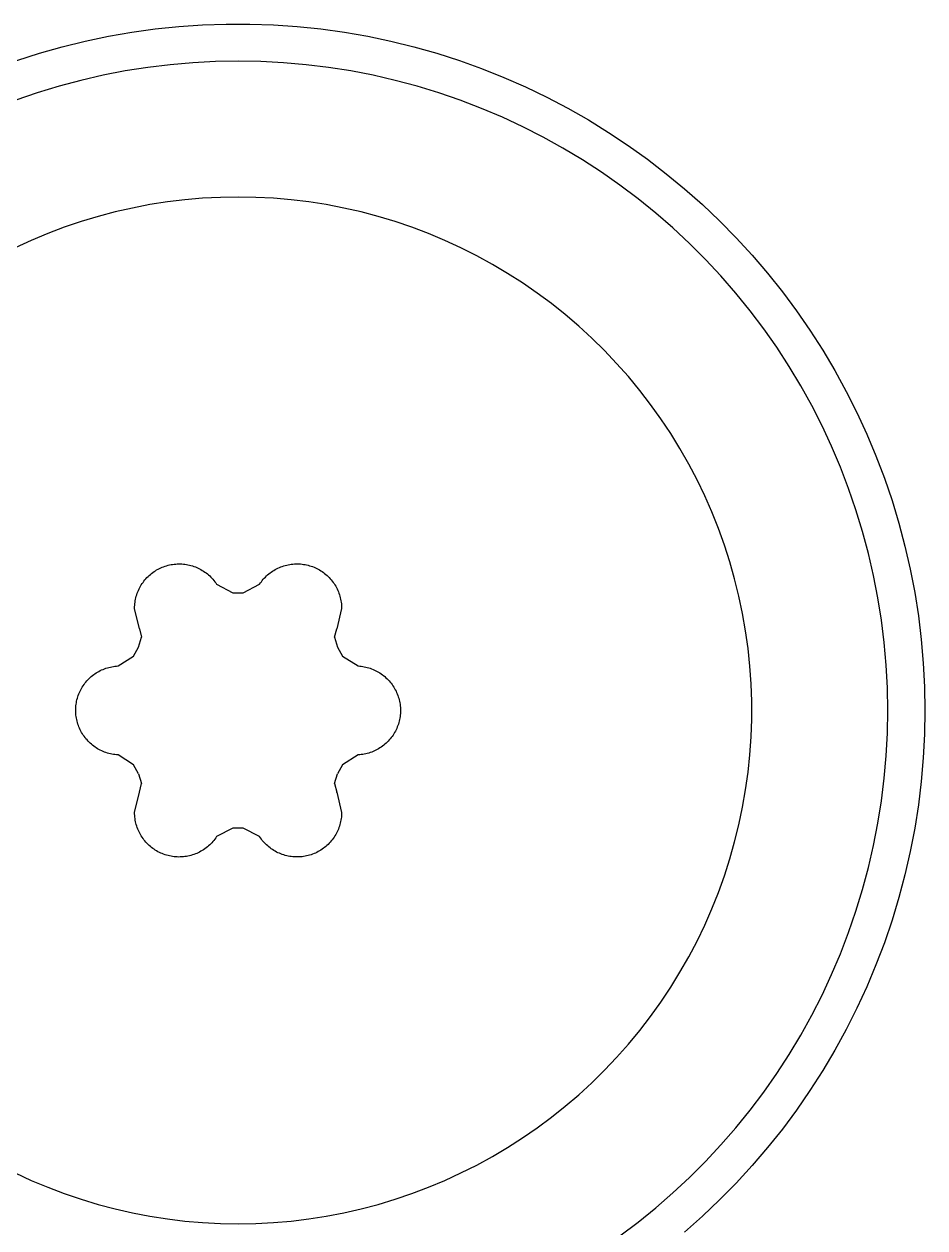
# Model space of a CAD drawing. Header units: millimetres. Extents: x -573 to 3430, y 0 to 3769.
# Drawn here: x 460.99 to 465.84, y 446.18 to 452.67 of the extents above; entities that cross this region are included whole.
import ezdxf

# ---------------------------------------------------------------- set-up
doc = ezdxf.new("R2010")
doc.units = ezdxf.units.MM
doc.layers.add('01 Basic thick', color=7, linetype='Continuous', lineweight=35)

msp = doc.modelspace()

# ---------------------------------------------------------------- linework, layer by layer
at = {"layer": '01 Basic thick', "lineweight": -3}
for p, q in [((461.4406, 452.6059, -368.0535), (461.5665, 452.6278, -368.0535)), ((461.5665, 452.6278, -368.0535), (461.693, 452.6454, -368.0535)), ((461.693, 452.6454, -368.0535), (461.82, 452.6586, -368.0535)), ((461.82, 452.6586, -368.0535), (461.9475, 452.6674, -368.0535)), ((461.9475, 452.6674, -368.0535), (462.0751, 452.6718, -368.0535)), ((462.0751, 452.6718, -368.0535), (462.2029, 452.6718, -368.0535)), ((462.2029, 452.6718, -368.0535), (462.3305, 452.6674, -368.0535)), ((462.3305, 452.6674, -368.0535), (462.4579, 452.6586, -368.0535)), ((462.4579, 452.6586, -368.0535), (462.585, 452.6454, -368.0535)), ((462.585, 452.6454, -368.0535), (462.7115, 452.6278, -368.0535)), ((462.7115, 452.6278, -368.0535), (462.8373, 452.6059, -368.0535)), ((461.0687, 452.5142, -368.0535), (461.1916, 452.549, -368.0535)), ((461.1916, 452.549, -368.0535), (461.3156, 452.5796, -368.0535)), ((461.3156, 452.5796, -368.0535), (461.4406, 452.6059, -368.0535)), ((462.8373, 452.6059, -368.0535), (462.9623, 452.5796, -368.0535)), ((462.9623, 452.5796, -368.0535), (463.0864, 452.549, -368.0535)), ((463.0864, 452.549, -368.0535), (463.2092, 452.5142, -368.0535)), ((460.9471, 452.4751, -368.0535), (461.0687, 452.5142, -368.0535)), ((463.2092, 452.5142, -368.0535), (463.3309, 452.4751, -368.0535)), ((461.5312, 452.419, -368.0535), (461.4113, 452.3957, -368.0535)), ((461.6519, 452.4381, -368.0535), (461.5312, 452.419, -368.0535)), ((461.7731, 452.453, -368.0535), (461.6519, 452.4381, -368.0535)), ((461.8948, 452.4637, -368.0535), (461.7731, 452.453, -368.0535)), ((462.0168, 452.4701, -368.0535), (461.8948, 452.4637, -368.0535)), ((462.139, 452.4722, -368.0535), (462.0168, 452.4701, -368.0535)), ((462.2611, 452.4701, -368.0535), (462.139, 452.4722, -368.0535)), ((462.3831, 452.4637, -368.0535), (462.2611, 452.4701, -368.0535)), ((462.5048, 452.453, -368.0535), (462.3831, 452.4637, -368.0535)), ((462.6261, 452.4381, -368.0535), (462.5048, 452.453, -368.0535)), ((462.7467, 452.419, -368.0535), (462.6261, 452.4381, -368.0535)), ((462.8667, 452.3957, -368.0535), (462.7467, 452.419, -368.0535)), ((463.3309, 452.4751, -368.0535), (463.4511, 452.4319, -368.0535)), ((463.4511, 452.4319, -368.0535), (463.5697, 452.3846, -368.0535)), ((461.2923, 452.3682, -368.0535), (461.1743, 452.3366, -368.0535)), ((461.4113, 452.3957, -368.0535), (461.2923, 452.3682, -368.0535)), ((462.9857, 452.3682, -368.0535), (462.8667, 452.3957, -368.0535)), ((463.1037, 452.3366, -368.0535), (462.9857, 452.3682, -368.0535)), ((463.5697, 452.3846, -368.0535), (463.6866, 452.3332, -368.0535)), ((461.0574, 452.3009, -368.0535), (460.9419, 452.2611, -368.0535)), ((461.1743, 452.3366, -368.0535), (461.0574, 452.3009, -368.0535)), ((463.2205, 452.3009, -368.0535), (463.1037, 452.3366, -368.0535)), ((463.336, 452.2611, -368.0535), (463.2205, 452.3009, -368.0535)), ((463.6866, 452.3332, -368.0535), (463.8017, 452.2777, -368.0535)), ((463.4501, 452.2173, -368.0535), (463.336, 452.2611, -368.0535)), ((463.8017, 452.2777, -368.0535), (463.9148, 452.2184, -368.0535)), ((463.5625, 452.1696, -368.0535), (463.4501, 452.2173, -368.0535)), ((463.6733, 452.1179, -368.0535), (463.5625, 452.1696, -368.0535)), ((463.9148, 452.2184, -368.0535), (464.0258, 452.1551, -368.0535)), ((464.0258, 452.1551, -368.0535), (464.1345, 452.0881, -368.0535)), ((463.7821, 452.0625, -368.0535), (463.6733, 452.1179, -368.0535)), ((463.889, 452.0033, -368.0535), (463.7821, 452.0625, -368.0535)), ((464.1345, 452.0881, -368.0535), (464.2409, 452.0174, -368.0535)), ((463.9937, 451.9403, -368.0535), (463.889, 452.0033, -368.0535)), ((464.2409, 452.0174, -368.0535), (464.3447, 451.943, -368.0535)), ((464.0961, 451.8738, -368.0535), (463.9937, 451.9403, -368.0535)), ((464.3447, 451.943, -368.0535), (464.4459, 451.8651, -368.0535)), ((464.1962, 451.8037, -368.0535), (464.0961, 451.8738, -368.0535)), ((464.4459, 451.8651, -368.0535), (464.5444, 451.7838, -368.0535)), ((464.2938, 451.7302, -368.0535), (464.1962, 451.8037, -368.0535)), ((464.5444, 451.7838, -368.0535), (464.64, 451.6991, -368.0535)), ((461.7581, 451.7132, -368.0535), (461.6637, 451.6984, -368.0535)), ((461.8529, 451.7247, -368.0535), (461.7581, 451.7132, -368.0535)), ((461.9481, 451.733, -368.0535), (461.8529, 451.7247, -368.0535)), ((462.0435, 451.7379, -368.0535), (461.9481, 451.733, -368.0535)), ((462.139, 451.7396, -368.0535), (462.0435, 451.7379, -368.0535)), ((462.2345, 451.7379, -368.0535), (462.139, 451.7396, -368.0535)), ((462.3299, 451.733, -368.0535), (462.2345, 451.7379, -368.0535)), ((462.4251, 451.7247, -368.0535), (462.3299, 451.733, -368.0535)), ((462.5199, 451.7132, -368.0535), (462.4251, 451.7247, -368.0535)), ((462.6143, 451.6984, -368.0535), (462.5199, 451.7132, -368.0535)), ((464.3887, 451.6533, -368.0535), (464.2938, 451.7302, -368.0535)), ((461.4767, 451.6591, -368.0535), (461.3844, 451.6347, -368.0535)), ((461.5699, 451.6804, -368.0535), (461.4767, 451.6591, -368.0535)), ((461.6637, 451.6984, -368.0535), (461.5699, 451.6804, -368.0535)), ((462.7081, 451.6804, -368.0535), (462.6143, 451.6984, -368.0535)), ((462.8013, 451.6591, -368.0535), (462.7081, 451.6804, -368.0535)), ((462.8936, 451.6347, -368.0535), (462.8013, 451.6591, -368.0535)), ((464.4809, 451.5732, -368.0535), (464.3887, 451.6533, -368.0535)), ((464.64, 451.6991, -368.0535), (464.7326, 451.6111, -368.0535)), ((461.2025, 451.5763, -368.0535), (461.1132, 451.5424, -368.0535)), ((461.2929, 451.6071, -368.0535), (461.2025, 451.5763, -368.0535)), ((461.3844, 451.6347, -368.0535), (461.2929, 451.6071, -368.0535)), ((462.9851, 451.607, -368.0535), (462.8936, 451.6347, -368.0535)), ((463.0755, 451.5763, -368.0535), (462.9851, 451.607, -368.0535)), ((463.1648, 451.5424, -368.0535), (463.0755, 451.5763, -368.0535)), ((464.5702, 451.4899, -368.0535), (464.4809, 451.5732, -368.0535)), ((464.7326, 451.6111, -368.0535), (464.8222, 451.52, -368.0535)), ((461.1132, 451.5424, -368.0535), (461.0251, 451.5055, -368.0535)), ((463.2529, 451.5055, -368.0535), (463.1648, 451.5424, -368.0535)), ((464.8222, 451.52, -368.0535), (464.9085, 451.4259, -368.0535)), ((461.0251, 451.5055, -368.0535), (460.9383, 451.4655, -368.0535)), ((463.3397, 451.4655, -368.0535), (463.2529, 451.5055, -368.0535)), ((463.425, 451.4226, -368.0535), (463.3397, 451.4655, -368.0535)), ((464.6566, 451.4035, -368.0535), (464.5702, 451.4899, -368.0535)), ((463.5088, 451.3767, -368.0535), (463.425, 451.4226, -368.0535)), ((463.591, 451.328, -368.0535), (463.5088, 451.3767, -368.0535)), ((464.7399, 451.3141, -368.0535), (464.6566, 451.4035, -368.0535)), ((464.9085, 451.4259, -368.0535), (464.9916, 451.3288, -368.0535)), ((463.6715, 451.2765, -368.0535), (463.591, 451.328, -368.0535)), ((464.8201, 451.2219, -368.0535), (464.7399, 451.3141, -368.0535)), ((464.9916, 451.3288, -368.0535), (465.0712, 451.2289, -368.0535)), ((463.7501, 451.2222, -368.0535), (463.6715, 451.2765, -368.0535)), ((463.8268, 451.1653, -368.0535), (463.7501, 451.2222, -368.0535)), ((464.897, 451.127, -368.0535), (464.8201, 451.2219, -368.0535)), ((465.0712, 451.2289, -368.0535), (465.1473, 451.1264, -368.0535)), ((463.9015, 451.1057, -368.0535), (463.8268, 451.1653, -368.0535)), ((464.9705, 451.0294, -368.0535), (464.897, 451.127, -368.0535)), ((465.1473, 451.1264, -368.0535), (465.2199, 451.0213, -368.0535)), ((463.9741, 451.0436, -368.0535), (463.9015, 451.1057, -368.0535)), ((464.0445, 450.979, -368.0535), (463.9741, 451.0436, -368.0535)), ((465.0406, 450.9294, -368.0535), (464.9705, 451.0294, -368.0535)), ((465.2199, 451.0213, -368.0535), (465.2888, 450.9137, -368.0535)), ((464.1126, 450.9121, -368.0535), (464.0445, 450.979, -368.0535)), ((465.1071, 450.8269, -368.0535), (465.0406, 450.9294, -368.0535)), ((464.1784, 450.8428, -368.0535), (464.1126, 450.9121, -368.0535)), ((465.2888, 450.9137, -368.0535), (465.3539, 450.8038, -368.0535)), ((464.2417, 450.7713, -368.0535), (464.1784, 450.8428, -368.0535)), ((465.17, 450.7222, -368.0535), (465.1071, 450.8269, -368.0535)), ((465.3539, 450.8038, -368.0535), (465.4152, 450.6918, -368.0535)), ((464.3026, 450.6976, -368.0535), (464.2417, 450.7713, -368.0535)), ((464.3608, 450.6219, -368.0535), (464.3026, 450.6976, -368.0535)), ((465.2293, 450.6153, -368.0535), (465.17, 450.7222, -368.0535)), ((465.4152, 450.6918, -368.0535), (465.4726, 450.5777, -368.0535)), ((464.4165, 450.5442, -368.0535), (464.3608, 450.6219, -368.0535)), ((465.2847, 450.5065, -368.0535), (465.2293, 450.6153, -368.0535)), ((464.4694, 450.4647, -368.0535), (464.4165, 450.5442, -368.0535)), ((465.4726, 450.5777, -368.0535), (465.526, 450.4616, -368.0535)), ((465.3364, 450.3958, -368.0535), (465.2847, 450.5065, -368.0535)), ((464.5195, 450.3834, -368.0535), (464.4694, 450.4647, -368.0535)), ((465.526, 450.4616, -368.0535), (465.5754, 450.3438, -368.0535)), ((464.5668, 450.3004, -368.0535), (464.5195, 450.3834, -368.0535)), ((465.3841, 450.2833, -368.0535), (465.3364, 450.3958, -368.0535)), ((465.5754, 450.3438, -368.0535), (465.6207, 450.2244, -368.0535)), ((464.6112, 450.2158, -368.0535), (464.5668, 450.3004, -368.0535)), ((465.4279, 450.1693, -368.0535), (465.3841, 450.2833, -368.0535)), ((464.6526, 450.1297, -368.0535), (464.6112, 450.2158, -368.0535)), ((465.6207, 450.2244, -368.0535), (465.6619, 450.1035, -368.0535)), ((465.4676, 450.0538, -368.0535), (465.4279, 450.1693, -368.0535)), ((464.6911, 450.0423, -368.0535), (464.6526, 450.1297, -368.0535)), ((465.6619, 450.1035, -368.0535), (465.6988, 449.9812, -368.0535)), ((464.7265, 449.9535, -368.0535), (464.6911, 450.0423, -368.0535)), ((465.5034, 449.9369, -368.0535), (465.4676, 450.0538, -368.0535)), ((464.7588, 449.8636, -368.0535), (464.7265, 449.9535, -368.0535)), ((465.6988, 449.9812, -368.0535), (465.7315, 449.8577, -368.0535)), ((465.535, 449.8189, -368.0535), (465.5034, 449.9369, -368.0535)), ((464.788, 449.7727, -368.0535), (464.7588, 449.8636, -368.0535)), ((465.5625, 449.6999, -368.0535), (465.535, 449.8189, -368.0535)), ((465.7315, 449.8577, -368.0535), (465.7599, 449.7332, -368.0535)), ((461.7537, 449.7523, -368.0535), (461.7617, 449.7545, -368.0535)), ((461.7617, 449.7545, -368.0535), (461.7698, 449.7565, -368.0535)), ((461.7698, 449.7565, -368.0535), (461.7779, 449.7581, -368.0535)), ((461.7779, 449.7581, -368.0535), (461.7862, 449.7595, -368.0535)), ((461.7862, 449.7595, -368.0535), (461.7944, 449.7606, -368.0535)), ((461.7944, 449.7606, -368.0535), (461.8027, 449.7614, -368.0535)), ((461.8027, 449.7614, -368.0535), (461.811, 449.7619, -368.0535)), ((461.811, 449.7619, -368.0535), (461.8194, 449.7621, -368.0535)), ((461.8194, 449.7621, -368.0535), (461.8277, 449.762, -368.0535)), ((461.8277, 449.762, -368.0535), (461.836, 449.7617, -368.0535)), ((461.836, 449.7617, -368.0535), (461.8443, 449.761, -368.0535)), ((461.8443, 449.761, -368.0535), (461.8526, 449.7601, -368.0535)), ((461.8526, 449.7601, -368.0535), (461.8608, 449.7589, -368.0535)), ((461.8608, 449.7589, -368.0535), (461.869, 449.7574, -368.0535)), ((461.869, 449.7574, -368.0535), (461.8771, 449.7556, -368.0535)), ((461.8771, 449.7556, -368.0535), (461.8852, 449.7535, -368.0535)), ((461.8852, 449.7535, -368.0535), (461.8932, 449.7511, -368.0535)), ((462.3848, 449.7513, -368.0535), (462.3928, 449.7537, -368.0535)), ((462.3928, 449.7537, -368.0535), (462.4008, 449.7557, -368.0535)), ((462.4008, 449.7557, -368.0535), (462.409, 449.7575, -368.0535)), ((462.409, 449.7575, -368.0535), (462.4172, 449.7591, -368.0535)), ((462.4172, 449.7591, -368.0535), (462.4254, 449.7603, -368.0535)), ((462.4254, 449.7603, -368.0535), (462.4337, 449.7612, -368.0535)), ((462.4337, 449.7612, -368.0535), (462.442, 449.7619, -368.0535)), ((462.442, 449.7619, -368.0535), (462.4503, 449.7622, -368.0535)), ((462.4503, 449.7622, -368.0535), (462.4586, 449.7623, -368.0535)), ((462.4586, 449.7623, -368.0535), (462.467, 449.7621, -368.0535)), ((462.467, 449.7621, -368.0535), (462.4753, 449.7616, -368.0535)), ((462.4753, 449.7616, -368.0535), (462.4836, 449.7608, -368.0535)), ((462.4836, 449.7608, -368.0535), (462.4919, 449.7597, -368.0535)), ((462.4919, 449.7597, -368.0535), (462.5001, 449.7583, -368.0535)), ((462.5001, 449.7583, -368.0535), (462.5082, 449.7567, -368.0535)), ((462.5082, 449.7567, -368.0535), (462.5163, 449.7547, -368.0535)), ((462.5163, 449.7547, -368.0535), (462.5244, 449.7525, -368.0535)), ((464.8141, 449.6808, -368.0535), (464.788, 449.7727, -368.0535)), ((461.6481, 449.6881, -368.0535), (461.654, 449.694, -368.0535)), ((461.654, 449.694, -368.0535), (461.6601, 449.6997, -368.0535)), ((461.6601, 449.6997, -368.0535), (461.6663, 449.7052, -368.0535)), ((461.6663, 449.7052, -368.0535), (461.6728, 449.7105, -368.0535)), ((461.6728, 449.7105, -368.0535), (461.6794, 449.7155, -368.0535)), ((461.6794, 449.7155, -368.0535), (461.6862, 449.7203, -368.0535)), ((461.6862, 449.7203, -368.0535), (461.6932, 449.7249, -368.0535)), ((461.6932, 449.7249, -368.0535), (461.7003, 449.7292, -368.0535)), ((461.7003, 449.7292, -368.0535), (461.7075, 449.7333, -368.0535)), ((461.7075, 449.7333, -368.0535), (461.7149, 449.7371, -368.0535)), ((461.7149, 449.7371, -368.0535), (461.7225, 449.7407, -368.0535)), ((461.7225, 449.7407, -368.0535), (461.7301, 449.744, -368.0535)), ((461.7301, 449.744, -368.0535), (461.7379, 449.7471, -368.0535)), ((461.7379, 449.7471, -368.0535), (461.7457, 449.7498, -368.0535)), ((461.7457, 449.7498, -368.0535), (461.7537, 449.7523, -368.0535)), ((461.8932, 449.7511, -368.0535), (461.9011, 449.7485, -368.0535)), ((461.9011, 449.7485, -368.0535), (461.9089, 449.7456, -368.0535)), ((461.9089, 449.7456, -368.0535), (461.9166, 449.7425, -368.0535)), ((461.9166, 449.7425, -368.0535), (461.9242, 449.739, -368.0535)), ((461.9242, 449.739, -368.0535), (461.9317, 449.7353, -368.0535)), ((461.9317, 449.7353, -368.0535), (461.939, 449.7314, -368.0535)), ((461.939, 449.7314, -368.0535), (461.9462, 449.7272, -368.0535)), ((461.9462, 449.7272, -368.0535), (461.9532, 449.7227, -368.0535)), ((461.9532, 449.7227, -368.0535), (461.9601, 449.718, -368.0535)), ((461.9601, 449.718, -368.0535), (461.9668, 449.7131, -368.0535)), ((461.9668, 449.7131, -368.0535), (461.9734, 449.7079, -368.0535)), ((461.9734, 449.7079, -368.0535), (461.9797, 449.7026, -368.0535)), ((461.9797, 449.7026, -368.0535), (461.9859, 449.697, -368.0535)), ((461.9859, 449.697, -368.0535), (461.9919, 449.6912, -368.0535)), ((461.9919, 449.6912, -368.0535), (461.9976, 449.6851, -368.0535)), ((462.2803, 449.6852, -368.0535), (462.2861, 449.6912, -368.0535)), ((462.2861, 449.6912, -368.0535), (462.2921, 449.697, -368.0535)), ((462.2921, 449.697, -368.0535), (462.2982, 449.7026, -368.0535)), ((462.2982, 449.7026, -368.0535), (462.3046, 449.708, -368.0535)), ((462.3046, 449.708, -368.0535), (462.3111, 449.7132, -368.0535)), ((462.3111, 449.7132, -368.0535), (462.3178, 449.7181, -368.0535)), ((462.3178, 449.7181, -368.0535), (462.3247, 449.7228, -368.0535)), ((462.3247, 449.7228, -368.0535), (462.3318, 449.7273, -368.0535)), ((462.3318, 449.7273, -368.0535), (462.3389, 449.7315, -368.0535)), ((462.3389, 449.7315, -368.0535), (462.3463, 449.7355, -368.0535)), ((462.3463, 449.7355, -368.0535), (462.3537, 449.7392, -368.0535)), ((462.3537, 449.7392, -368.0535), (462.3613, 449.7426, -368.0535)), ((462.3613, 449.7426, -368.0535), (462.369, 449.7458, -368.0535)), ((462.369, 449.7458, -368.0535), (462.3769, 449.7487, -368.0535)), ((462.3769, 449.7487, -368.0535), (462.3848, 449.7513, -368.0535)), ((462.5244, 449.7525, -368.0535), (462.5323, 449.75, -368.0535)), ((462.5323, 449.75, -368.0535), (462.5402, 449.7473, -368.0535)), ((462.5402, 449.7473, -368.0535), (462.548, 449.7442, -368.0535)), ((462.548, 449.7442, -368.0535), (462.5556, 449.7409, -368.0535)), ((462.5556, 449.7409, -368.0535), (462.5631, 449.7373, -368.0535)), ((462.5631, 449.7373, -368.0535), (462.5705, 449.7335, -368.0535)), ((462.5705, 449.7335, -368.0535), (462.5778, 449.7294, -368.0535)), ((462.5778, 449.7294, -368.0535), (462.5849, 449.7251, -368.0535)), ((462.5849, 449.7251, -368.0535), (462.5919, 449.7205, -368.0535)), ((462.5919, 449.7205, -368.0535), (462.5987, 449.7157, -368.0535)), ((462.5987, 449.7157, -368.0535), (462.6053, 449.7106, -368.0535)), ((462.6053, 449.7106, -368.0535), (462.6117, 449.7054, -368.0535)), ((462.6117, 449.7054, -368.0535), (462.618, 449.6999, -368.0535)), ((462.618, 449.6999, -368.0535), (462.6241, 449.6941, -368.0535)), ((462.6241, 449.6941, -368.0535), (462.6299, 449.6882, -368.0535)), ((465.5858, 449.58, -368.0535), (465.5625, 449.6999, -368.0535)), ((465.7599, 449.7332, -368.0535), (465.784, 449.6078, -368.0535)), ((461.602, 449.6192, -368.0535), (461.6055, 449.6268, -368.0535)), ((461.6055, 449.6268, -368.0535), (461.6093, 449.6342, -368.0535)), ((461.6093, 449.6342, -368.0535), (461.6133, 449.6415, -368.0535)), ((461.6133, 449.6415, -368.0535), (461.6176, 449.6487, -368.0535)), ((461.6176, 449.6487, -368.0535), (461.6221, 449.6557, -368.0535)), ((461.6221, 449.6557, -368.0535), (461.6268, 449.6625, -368.0535)), ((461.6268, 449.6625, -368.0535), (461.6318, 449.6692, -368.0535)), ((461.6318, 449.6692, -368.0535), (461.637, 449.6757, -368.0535)), ((461.637, 449.6757, -368.0535), (461.6425, 449.682, -368.0535)), ((461.6425, 449.682, -368.0535), (461.6481, 449.6881, -368.0535)), ((461.9976, 449.6851, -368.0535), (462.0032, 449.6789, -368.0535)), ((462.0032, 449.6789, -368.0535), (462.0085, 449.6725, -368.0535)), ((462.0085, 449.6725, -368.0535), (462.0136, 449.666, -368.0535)), ((462.0136, 449.666, -368.0535), (462.0185, 449.6592, -368.0535)), ((462.0185, 449.6592, -368.0535), (462.0231, 449.6523, -368.0535)), ((462.0231, 449.6523, -368.0535), (462.1115, 449.6066, -368.0535)), ((462.1665, 449.6066, -368.0535), (462.2548, 449.6523, -368.0535)), ((462.2548, 449.6523, -368.0535), (462.2595, 449.6592, -368.0535)), ((462.2595, 449.6592, -368.0535), (462.2643, 449.666, -368.0535)), ((462.2643, 449.666, -368.0535), (462.2695, 449.6726, -368.0535)), ((462.2695, 449.6726, -368.0535), (462.2748, 449.679, -368.0535)), ((462.2748, 449.679, -368.0535), (462.2803, 449.6852, -368.0535)), ((462.6299, 449.6882, -368.0535), (462.6356, 449.6821, -368.0535)), ((462.6356, 449.6821, -368.0535), (462.641, 449.6758, -368.0535)), ((462.641, 449.6758, -368.0535), (462.6463, 449.6693, -368.0535)), ((462.6463, 449.6693, -368.0535), (462.6512, 449.6626, -368.0535)), ((462.6512, 449.6626, -368.0535), (462.656, 449.6558, -368.0535)), ((462.656, 449.6558, -368.0535), (462.6605, 449.6488, -368.0535)), ((462.6605, 449.6488, -368.0535), (462.6648, 449.6416, -368.0535)), ((462.6648, 449.6416, -368.0535), (462.6688, 449.6343, -368.0535)), ((462.6688, 449.6343, -368.0535), (462.6725, 449.6269, -368.0535)), ((462.6725, 449.6269, -368.0535), (462.676, 449.6193, -368.0535)), ((464.8369, 449.588, -368.0535), (464.8141, 449.6808, -368.0535)), ((461.5838, 449.5554, -368.0535), (461.5851, 449.5636, -368.0535)), ((461.5851, 449.5636, -368.0535), (461.5867, 449.5718, -368.0535)), ((461.5867, 449.5718, -368.0535), (461.5885, 449.5799, -368.0535)), ((461.5885, 449.5799, -368.0535), (461.5907, 449.5879, -368.0535)), ((461.5907, 449.5879, -368.0535), (461.5931, 449.5959, -368.0535)), ((461.5931, 449.5959, -368.0535), (461.5958, 449.6038, -368.0535)), ((461.5958, 449.6038, -368.0535), (461.5988, 449.6115, -368.0535)), ((461.5988, 449.6115, -368.0535), (461.602, 449.6192, -368.0535)), ((462.1115, 449.6066, -368.0535), (462.1665, 449.6066, -368.0535)), ((462.676, 449.6193, -368.0535), (462.6793, 449.6116, -368.0535)), ((462.6793, 449.6116, -368.0535), (462.6822, 449.6038, -368.0535)), ((462.6822, 449.6038, -368.0535), (462.6849, 449.5959, -368.0535)), ((462.6849, 449.5959, -368.0535), (462.6873, 449.588, -368.0535)), ((462.6873, 449.588, -368.0535), (462.6895, 449.5799, -368.0535)), ((462.6895, 449.5799, -368.0535), (462.6913, 449.5718, -368.0535)), ((462.6913, 449.5718, -368.0535), (462.6929, 449.5636, -368.0535)), ((462.6929, 449.5636, -368.0535), (462.6942, 449.5554, -368.0535)), ((464.8566, 449.4945, -368.0535), (464.8369, 449.588, -368.0535)), ((465.6049, 449.4593, -368.0535), (465.5858, 449.58, -368.0535)), ((465.784, 449.6078, -368.0535), (465.8038, 449.4816, -368.0535)), ((461.5815, 449.5221, -368.0535), (461.5816, 449.5305, -368.0535)), ((461.608, 449.4126, -368.0535), (461.5815, 449.5221, -368.0535)), ((461.5816, 449.5305, -368.0535), (461.5821, 449.5388, -368.0535)), ((461.5821, 449.5388, -368.0535), (461.5828, 449.5471, -368.0535)), ((461.5828, 449.5471, -368.0535), (461.5838, 449.5554, -368.0535)), ((462.6965, 449.5221, -368.0535), (462.67, 449.4126, -368.0535)), ((462.6942, 449.5554, -368.0535), (462.6952, 449.5471, -368.0535)), ((462.6952, 449.5471, -368.0535), (462.6959, 449.5388, -368.0535)), ((462.6959, 449.5388, -368.0535), (462.6964, 449.5305, -368.0535)), ((462.6964, 449.5305, -368.0535), (462.6965, 449.5221, -368.0535)), ((464.873, 449.4004, -368.0535), (464.8566, 449.4945, -368.0535)), ((465.6198, 449.3381, -368.0535), (465.6049, 449.4593, -368.0535)), ((465.8038, 449.4816, -368.0535), (465.8192, 449.3548, -368.0535)), ((461.6033, 449.3132, -368.0535), (461.619, 449.3669, -368.0535)), ((461.608, 449.4126, -368.0535), (461.619, 449.3669, -368.0535)), ((462.659, 449.3669, -368.0535), (462.67, 449.4126, -368.0535)), ((462.659, 449.3669, -368.0535), (462.6746, 449.3132, -368.0535)), ((464.8862, 449.3058, -368.0535), (464.873, 449.4004, -368.0535)), ((461.5758, 449.2656, -368.0535), (461.6033, 449.3132, -368.0535)), ((462.6746, 449.3132, -368.0535), (462.7022, 449.2656, -368.0535)), ((464.896, 449.2108, -368.0535), (464.8862, 449.3058, -368.0535)), ((465.6305, 449.2164, -368.0535), (465.6198, 449.3381, -368.0535)), ((465.8192, 449.3548, -368.0535), (465.8302, 449.2275, -368.0535)), ((461.4921, 449.2119, -368.0535), (461.5758, 449.2656, -368.0535)), ((462.7022, 449.2656, -368.0535), (462.7859, 449.2119, -368.0535)), ((461.3612, 449.1651, -368.0535), (461.368, 449.1699, -368.0535)), ((461.368, 449.1699, -368.0535), (461.3749, 449.1745, -368.0535)), ((461.3749, 449.1745, -368.0535), (461.3819, 449.1788, -368.0535)), ((461.3819, 449.1788, -368.0535), (461.3892, 449.1829, -368.0535)), ((461.3892, 449.1829, -368.0535), (461.3965, 449.1868, -368.0535)), ((461.3965, 449.1868, -368.0535), (461.404, 449.1903, -368.0535)), ((461.404, 449.1903, -368.0535), (461.4116, 449.1937, -368.0535)), ((461.4116, 449.1937, -368.0535), (461.4193, 449.1967, -368.0535)), ((461.4193, 449.1967, -368.0535), (461.4271, 449.1995, -368.0535)), ((461.4271, 449.1995, -368.0535), (461.435, 449.2021, -368.0535)), ((461.435, 449.2021, -368.0535), (461.443, 449.2043, -368.0535)), ((461.443, 449.2043, -368.0535), (461.4511, 449.2063, -368.0535)), ((461.4511, 449.2063, -368.0535), (461.4592, 449.208, -368.0535)), ((461.4592, 449.208, -368.0535), (461.4673, 449.2094, -368.0535)), ((461.4673, 449.2094, -368.0535), (461.4756, 449.2105, -368.0535)), ((461.4756, 449.2105, -368.0535), (461.4838, 449.2114, -368.0535)), ((461.4838, 449.2114, -368.0535), (461.4921, 449.2119, -368.0535)), ((462.7859, 449.2119, -368.0535), (462.7941, 449.2113, -368.0535)), ((462.7941, 449.2113, -368.0535), (462.8024, 449.2104, -368.0535)), ((462.8024, 449.2104, -368.0535), (462.8106, 449.2092, -368.0535)), ((462.8106, 449.2092, -368.0535), (462.8187, 449.2078, -368.0535)), ((462.8187, 449.2078, -368.0535), (462.8268, 449.2061, -368.0535)), ((462.8268, 449.2061, -368.0535), (462.8349, 449.204, -368.0535)), ((462.8349, 449.204, -368.0535), (462.8428, 449.2018, -368.0535)), ((462.8428, 449.2018, -368.0535), (462.8507, 449.1992, -368.0535)), ((462.8507, 449.1992, -368.0535), (462.8585, 449.1964, -368.0535)), ((462.8585, 449.1964, -368.0535), (462.8662, 449.1933, -368.0535)), ((462.8662, 449.1933, -368.0535), (462.8737, 449.1899, -368.0535)), ((462.8737, 449.1899, -368.0535), (462.8812, 449.1863, -368.0535)), ((462.8812, 449.1863, -368.0535), (462.8885, 449.1825, -368.0535)), ((462.8885, 449.1825, -368.0535), (462.8957, 449.1784, -368.0535)), ((462.8957, 449.1784, -368.0535), (462.9028, 449.174, -368.0535)), ((462.9028, 449.174, -368.0535), (462.9096, 449.1694, -368.0535)), ((464.9026, 449.1155, -368.0535), (464.896, 449.2108, -368.0535)), ((465.6369, 449.0944, -368.0535), (465.6305, 449.2164, -368.0535)), ((465.8302, 449.2275, -368.0535), (465.8368, 449.1, -368.0535)), ((461.2998, 449.0983, -368.0535), (461.3043, 449.1053, -368.0535)), ((461.3043, 449.1053, -368.0535), (461.309, 449.1121, -368.0535)), ((461.309, 449.1121, -368.0535), (461.314, 449.1187, -368.0535)), ((461.314, 449.1187, -368.0535), (461.3192, 449.1252, -368.0535)), ((461.3192, 449.1252, -368.0535), (461.3246, 449.1315, -368.0535)), ((461.3246, 449.1315, -368.0535), (461.3302, 449.1376, -368.0535)), ((461.3302, 449.1376, -368.0535), (461.336, 449.1435, -368.0535)), ((461.336, 449.1435, -368.0535), (461.342, 449.1492, -368.0535)), ((461.342, 449.1492, -368.0535), (461.3482, 449.1547, -368.0535)), ((461.3482, 449.1547, -368.0535), (461.3546, 449.16, -368.0535)), ((461.3546, 449.16, -368.0535), (461.3612, 449.1651, -368.0535)), ((462.9096, 449.1694, -368.0535), (462.9164, 449.1646, -368.0535)), ((462.9164, 449.1646, -368.0535), (462.9229, 449.1596, -368.0535)), ((462.9229, 449.1596, -368.0535), (462.9293, 449.1543, -368.0535)), ((462.9293, 449.1543, -368.0535), (462.9355, 449.1488, -368.0535)), ((462.9355, 449.1488, -368.0535), (462.9415, 449.1431, -368.0535)), ((462.9415, 449.1431, -368.0535), (462.9473, 449.1372, -368.0535)), ((462.9473, 449.1372, -368.0535), (462.953, 449.1311, -368.0535)), ((462.953, 449.1311, -368.0535), (462.9583, 449.1248, -368.0535)), ((462.9583, 449.1248, -368.0535), (462.9635, 449.1183, -368.0535)), ((462.9635, 449.1183, -368.0535), (462.9685, 449.1117, -368.0535)), ((462.9685, 449.1117, -368.0535), (462.9732, 449.1049, -368.0535)), ((462.9732, 449.1049, -368.0535), (462.9777, 449.0979, -368.0535)), ((464.9059, 449.02, -368.0535), (464.9026, 449.1155, -368.0535)), ((461.2731, 449.0377, -368.0535), (461.2755, 449.0457, -368.0535)), ((461.2755, 449.0457, -368.0535), (461.2782, 449.0535, -368.0535)), ((461.2782, 449.0535, -368.0535), (461.2812, 449.0613, -368.0535)), ((461.2812, 449.0613, -368.0535), (461.2844, 449.0689, -368.0535)), ((461.2844, 449.0689, -368.0535), (461.2879, 449.0765, -368.0535)), ((461.2879, 449.0765, -368.0535), (461.2916, 449.0839, -368.0535)), ((461.2916, 449.0839, -368.0535), (461.2956, 449.0911, -368.0535)), ((461.2956, 449.0911, -368.0535), (461.2998, 449.0983, -368.0535)), ((462.9777, 449.0979, -368.0535), (462.9819, 449.0908, -368.0535)), ((462.9819, 449.0908, -368.0535), (462.9859, 449.0836, -368.0535)), ((462.9859, 449.0836, -368.0535), (462.9897, 449.0762, -368.0535)), ((462.9897, 449.0762, -368.0535), (462.9932, 449.0687, -368.0535)), ((462.9932, 449.0687, -368.0535), (462.9964, 449.0611, -368.0535)), ((462.9964, 449.0611, -368.0535), (462.9994, 449.0533, -368.0535)), ((462.9994, 449.0533, -368.0535), (463.0021, 449.0455, -368.0535)), ((463.0021, 449.0455, -368.0535), (463.0045, 449.0376, -368.0535)), ((465.639, 448.9722, -368.0535), (465.6369, 449.0944, -368.0535)), ((465.8368, 449.1, -368.0535), (465.839, 448.9722, -368.0535)), ((461.264, 448.9722, -368.0535), (461.2641, 448.9805, -368.0535)), ((461.2641, 448.9805, -368.0535), (461.2646, 448.9888, -368.0535)), ((461.2646, 448.9888, -368.0535), (461.2653, 448.9971, -368.0535)), ((461.2653, 448.9971, -368.0535), (461.2663, 449.0053, -368.0535)), ((461.2663, 449.0053, -368.0535), (461.2676, 449.0135, -368.0535)), ((461.2676, 449.0135, -368.0535), (461.2692, 449.0216, -368.0535)), ((461.2692, 449.0216, -368.0535), (461.271, 449.0297, -368.0535)), ((461.271, 449.0297, -368.0535), (461.2731, 449.0377, -368.0535)), ((463.0045, 449.0376, -368.0535), (463.0067, 449.0296, -368.0535)), ((463.0067, 449.0296, -368.0535), (463.0085, 449.0215, -368.0535)), ((463.0085, 449.0215, -368.0535), (463.0102, 449.0134, -368.0535)), ((463.0102, 449.0134, -368.0535), (463.0115, 449.0052, -368.0535)), ((463.0115, 449.0052, -368.0535), (463.0125, 448.997, -368.0535)), ((463.0125, 448.997, -368.0535), (463.0133, 448.9888, -368.0535)), ((463.0133, 448.9888, -368.0535), (463.0138, 448.9805, -368.0535)), ((463.0138, 448.9805, -368.0535), (463.014, 448.9722, -368.0535)), ((464.9059, 448.9245, -368.0535), (464.9059, 449.02, -368.0535)), ((461.2642, 448.9639, -368.0535), (461.264, 448.9722, -368.0535)), ((461.2647, 448.9557, -368.0535), (461.2642, 448.9639, -368.0535)), ((461.2654, 448.9474, -368.0535), (461.2647, 448.9557, -368.0535)), ((461.2665, 448.9392, -368.0535), (461.2654, 448.9474, -368.0535)), ((461.2678, 448.931, -368.0535), (461.2665, 448.9392, -368.0535)), ((461.2694, 448.9229, -368.0535), (461.2678, 448.931, -368.0535)), ((461.2713, 448.9148, -368.0535), (461.2694, 448.9229, -368.0535)), ((461.2735, 448.9069, -368.0535), (461.2713, 448.9148, -368.0535)), ((463.007, 448.9147, -368.0535), (463.0048, 448.9067, -368.0535)), ((463.0088, 448.9228, -368.0535), (463.007, 448.9147, -368.0535)), ((463.0104, 448.9309, -368.0535), (463.0088, 448.9228, -368.0535)), ((463.0117, 448.9391, -368.0535), (463.0104, 448.9309, -368.0535)), ((463.0127, 448.9474, -368.0535), (463.0117, 448.9391, -368.0535)), ((463.0134, 448.9556, -368.0535), (463.0127, 448.9474, -368.0535)), ((463.0138, 448.9639, -368.0535), (463.0134, 448.9556, -368.0535)), ((463.014, 448.9722, -368.0535), (463.0138, 448.9639, -368.0535)), ((464.9026, 448.829, -368.0535), (464.9059, 448.9245, -368.0535)), ((465.6369, 448.8501, -368.0535), (465.639, 448.9722, -368.0535)), ((465.839, 448.9722, -368.0535), (465.8368, 448.8445, -368.0535)), ((461.2759, 448.8989, -368.0535), (461.2735, 448.9069, -368.0535)), ((461.2786, 448.8911, -368.0535), (461.2759, 448.8989, -368.0535)), ((461.2816, 448.8834, -368.0535), (461.2786, 448.8911, -368.0535)), ((461.2848, 448.8758, -368.0535), (461.2816, 448.8834, -368.0535)), ((461.2883, 448.8682, -368.0535), (461.2848, 448.8758, -368.0535)), ((461.2921, 448.8609, -368.0535), (461.2883, 448.8682, -368.0535)), ((461.2961, 448.8536, -368.0535), (461.2921, 448.8609, -368.0535)), ((461.3003, 448.8465, -368.0535), (461.2961, 448.8536, -368.0535)), ((461.3048, 448.8395, -368.0535), (461.3003, 448.8465, -368.0535)), ((462.9782, 448.8462, -368.0535), (462.9737, 448.8392, -368.0535)), ((462.9824, 448.8533, -368.0535), (462.9782, 448.8462, -368.0535)), ((462.9864, 448.8606, -368.0535), (462.9824, 448.8533, -368.0535)), ((462.9901, 448.868, -368.0535), (462.9864, 448.8606, -368.0535)), ((462.9936, 448.8755, -368.0535), (462.9901, 448.868, -368.0535)), ((462.9968, 448.8831, -368.0535), (462.9936, 448.8755, -368.0535)), ((462.9998, 448.8909, -368.0535), (462.9968, 448.8831, -368.0535)), ((463.0024, 448.8988, -368.0535), (462.9998, 448.8909, -368.0535)), ((463.0048, 448.9067, -368.0535), (463.0024, 448.8988, -368.0535)), ((465.6305, 448.7281, -368.0535), (465.6369, 448.8501, -368.0535)), ((461.3095, 448.8327, -368.0535), (461.3048, 448.8395, -368.0535)), ((461.3145, 448.8261, -368.0535), (461.3095, 448.8327, -368.0535)), ((461.3196, 448.8196, -368.0535), (461.3145, 448.8261, -368.0535)), ((461.325, 448.8133, -368.0535), (461.3196, 448.8196, -368.0535)), ((461.3306, 448.8072, -368.0535), (461.325, 448.8133, -368.0535)), ((461.3364, 448.8013, -368.0535), (461.3306, 448.8072, -368.0535)), ((461.3424, 448.7956, -368.0535), (461.3364, 448.8013, -368.0535)), ((461.3486, 448.7902, -368.0535), (461.3424, 448.7956, -368.0535)), ((461.355, 448.7849, -368.0535), (461.3486, 448.7902, -368.0535)), ((461.3616, 448.7798, -368.0535), (461.355, 448.7849, -368.0535)), ((462.9233, 448.7844, -368.0535), (462.9168, 448.7794, -368.0535)), ((462.9297, 448.7897, -368.0535), (462.9233, 448.7844, -368.0535)), ((462.936, 448.7952, -368.0535), (462.9297, 448.7897, -368.0535)), ((462.942, 448.8009, -368.0535), (462.936, 448.7952, -368.0535)), ((462.9478, 448.8068, -368.0535), (462.942, 448.8009, -368.0535)), ((462.9534, 448.8129, -368.0535), (462.9478, 448.8068, -368.0535)), ((462.9588, 448.8192, -368.0535), (462.9534, 448.8129, -368.0535)), ((462.964, 448.8257, -368.0535), (462.9588, 448.8192, -368.0535)), ((462.969, 448.8324, -368.0535), (462.964, 448.8257, -368.0535)), ((462.9737, 448.8392, -368.0535), (462.969, 448.8324, -368.0535)), ((464.896, 448.7337, -368.0535), (464.9026, 448.829, -368.0535)), ((465.8368, 448.8445, -368.0535), (465.8302, 448.717, -368.0535)), ((461.3683, 448.775, -368.0535), (461.3616, 448.7798, -368.0535)), ((461.3752, 448.7704, -368.0535), (461.3683, 448.775, -368.0535)), ((461.3823, 448.7661, -368.0535), (461.3752, 448.7704, -368.0535)), ((461.3895, 448.762, -368.0535), (461.3823, 448.7661, -368.0535)), ((461.3968, 448.7581, -368.0535), (461.3895, 448.762, -368.0535)), ((461.4042, 448.7545, -368.0535), (461.3968, 448.7581, -368.0535)), ((461.4118, 448.7511, -368.0535), (461.4042, 448.7545, -368.0535)), ((461.4195, 448.7481, -368.0535), (461.4118, 448.7511, -368.0535)), ((461.4273, 448.7452, -368.0535), (461.4195, 448.7481, -368.0535)), ((461.4352, 448.7427, -368.0535), (461.4273, 448.7452, -368.0535)), ((461.4431, 448.7404, -368.0535), (461.4352, 448.7427, -368.0535)), ((461.4512, 448.7384, -368.0535), (461.4431, 448.7404, -368.0535)), ((461.4593, 448.7366, -368.0535), (461.4512, 448.7384, -368.0535)), ((461.4674, 448.7352, -368.0535), (461.4593, 448.7366, -368.0535)), ((461.4756, 448.734, -368.0535), (461.4674, 448.7352, -368.0535)), ((461.4838, 448.7331, -368.0535), (461.4756, 448.734, -368.0535)), ((461.4921, 448.7325, -368.0535), (461.4838, 448.7331, -368.0535)), ((461.5758, 448.6788, -368.0535), (461.4921, 448.7325, -368.0535)), ((462.7859, 448.7325, -368.0535), (462.7022, 448.6788, -368.0535)), ((462.7942, 448.7331, -368.0535), (462.7859, 448.7325, -368.0535)), ((462.8024, 448.7339, -368.0535), (462.7942, 448.7331, -368.0535)), ((462.8106, 448.735, -368.0535), (462.8024, 448.7339, -368.0535)), ((462.8188, 448.7365, -368.0535), (462.8106, 448.735, -368.0535)), ((462.8269, 448.7382, -368.0535), (462.8188, 448.7365, -368.0535)), ((462.835, 448.7401, -368.0535), (462.8269, 448.7382, -368.0535)), ((462.843, 448.7424, -368.0535), (462.835, 448.7401, -368.0535)), ((462.8509, 448.7449, -368.0535), (462.843, 448.7424, -368.0535)), ((462.8587, 448.7477, -368.0535), (462.8509, 448.7449, -368.0535)), ((462.8664, 448.7508, -368.0535), (462.8587, 448.7477, -368.0535)), ((462.874, 448.7541, -368.0535), (462.8664, 448.7508, -368.0535)), ((462.8815, 448.7577, -368.0535), (462.874, 448.7541, -368.0535)), ((462.8888, 448.7615, -368.0535), (462.8815, 448.7577, -368.0535)), ((462.896, 448.7656, -368.0535), (462.8888, 448.7615, -368.0535)), ((462.9031, 448.77, -368.0535), (462.896, 448.7656, -368.0535)), ((462.91, 448.7746, -368.0535), (462.9031, 448.77, -368.0535)), ((462.9168, 448.7794, -368.0535), (462.91, 448.7746, -368.0535)), ((464.8862, 448.6387, -368.0535), (464.896, 448.7337, -368.0535)), ((465.6198, 448.6064, -368.0535), (465.6305, 448.7281, -368.0535)), ((465.8302, 448.717, -368.0535), (465.8192, 448.5897, -368.0535)), ((461.6033, 448.6312, -368.0535), (461.5758, 448.6788, -368.0535)), ((462.7022, 448.6788, -368.0535), (462.6746, 448.6312, -368.0535)), ((461.6033, 448.6312, -368.0535), (461.619, 448.5775, -368.0535)), ((462.659, 448.5775, -368.0535), (462.6746, 448.6312, -368.0535)), ((464.873, 448.544, -368.0535), (464.8862, 448.6387, -368.0535)), ((465.6049, 448.4851, -368.0535), (465.6198, 448.6064, -368.0535)), ((465.8192, 448.5897, -368.0535), (465.8038, 448.4629, -368.0535)), ((461.5815, 448.4223, -368.0535), (461.608, 448.5318, -368.0535)), ((461.608, 448.5318, -368.0535), (461.619, 448.5775, -368.0535)), ((462.659, 448.5775, -368.0535), (462.67, 448.5318, -368.0535)), ((462.671, 448.5299, -368.0535), (462.67, 448.5318, -368.0535)), ((462.67, 448.5318, -368.0535), (462.6965, 448.4223, -368.0535)), ((464.8566, 448.4499, -368.0535), (464.873, 448.544, -368.0535)), ((465.5858, 448.3645, -368.0535), (465.6049, 448.4851, -368.0535)), ((465.8038, 448.4629, -368.0535), (465.784, 448.3367, -368.0535)), ((461.5816, 448.414, -368.0535), (461.5815, 448.4223, -368.0535)), ((461.5821, 448.4056, -368.0535), (461.5816, 448.414, -368.0535)), ((461.5828, 448.3973, -368.0535), (461.5821, 448.4056, -368.0535)), ((461.5838, 448.3891, -368.0535), (461.5828, 448.3973, -368.0535)), ((462.6952, 448.3973, -368.0535), (462.6942, 448.3891, -368.0535)), ((462.6959, 448.4056, -368.0535), (462.6952, 448.3973, -368.0535)), ((462.6963, 448.414, -368.0535), (462.6959, 448.4056, -368.0535)), ((462.6965, 448.4223, -368.0535), (462.6963, 448.414, -368.0535)), ((464.8369, 448.3564, -368.0535), (464.8566, 448.4499, -368.0535)), ((461.5851, 448.3808, -368.0535), (461.5838, 448.3891, -368.0535)), ((461.5866, 448.3726, -368.0535), (461.5851, 448.3808, -368.0535)), ((461.5885, 448.3645, -368.0535), (461.5866, 448.3726, -368.0535)), ((461.5906, 448.3565, -368.0535), (461.5885, 448.3645, -368.0535)), ((461.593, 448.3485, -368.0535), (461.5906, 448.3565, -368.0535)), ((461.5957, 448.3406, -368.0535), (461.593, 448.3485, -368.0535)), ((461.5987, 448.3328, -368.0535), (461.5957, 448.3406, -368.0535)), ((461.6019, 448.3251, -368.0535), (461.5987, 448.3328, -368.0535)), ((462.1115, 448.3378, -368.0535), (462.0231, 448.2921, -368.0535)), ((462.1665, 448.3378, -368.0535), (462.1115, 448.3378, -368.0535)), ((462.2548, 448.2921, -368.0535), (462.1665, 448.3378, -368.0535)), ((462.6792, 448.3329, -368.0535), (462.676, 448.3252, -368.0535)), ((462.6822, 448.3407, -368.0535), (462.6792, 448.3329, -368.0535)), ((462.6849, 448.3485, -368.0535), (462.6822, 448.3407, -368.0535)), ((462.6873, 448.3565, -368.0535), (462.6849, 448.3485, -368.0535)), ((462.6894, 448.3646, -368.0535), (462.6873, 448.3565, -368.0535)), ((462.6913, 448.3727, -368.0535), (462.6894, 448.3646, -368.0535)), ((462.6929, 448.3809, -368.0535), (462.6913, 448.3727, -368.0535)), ((462.6942, 448.3891, -368.0535), (462.6929, 448.3809, -368.0535)), ((464.8141, 448.2637, -368.0535), (464.8369, 448.3564, -368.0535)), ((465.5625, 448.2445, -368.0535), (465.5858, 448.3645, -368.0535)), ((465.784, 448.3367, -368.0535), (465.7599, 448.2113, -368.0535)), ((461.6054, 448.3176, -368.0535), (461.6019, 448.3251, -368.0535)), ((461.6092, 448.3101, -368.0535), (461.6054, 448.3176, -368.0535)), ((461.6132, 448.3028, -368.0535), (461.6092, 448.3101, -368.0535)), ((461.6175, 448.2957, -368.0535), (461.6132, 448.3028, -368.0535)), ((461.622, 448.2887, -368.0535), (461.6175, 448.2957, -368.0535)), ((461.6267, 448.2818, -368.0535), (461.622, 448.2887, -368.0535)), ((461.6317, 448.2751, -368.0535), (461.6267, 448.2818, -368.0535)), ((461.6369, 448.2686, -368.0535), (461.6317, 448.2751, -368.0535)), ((461.6424, 448.2623, -368.0535), (461.6369, 448.2686, -368.0535)), ((461.648, 448.2562, -368.0535), (461.6424, 448.2623, -368.0535)), ((462.0032, 448.2655, -368.0535), (461.9976, 448.2592, -368.0535)), ((462.0085, 448.2719, -368.0535), (462.0032, 448.2655, -368.0535)), ((462.0136, 448.2784, -368.0535), (462.0085, 448.2719, -368.0535)), ((462.0185, 448.2852, -368.0535), (462.0136, 448.2784, -368.0535)), ((462.0231, 448.2921, -368.0535), (462.0185, 448.2852, -368.0535)), ((462.2595, 448.2852, -368.0535), (462.2548, 448.2921, -368.0535)), ((462.2644, 448.2785, -368.0535), (462.2595, 448.2852, -368.0535)), ((462.2695, 448.2719, -368.0535), (462.2644, 448.2785, -368.0535)), ((462.2748, 448.2655, -368.0535), (462.2695, 448.2719, -368.0535)), ((462.2804, 448.2593, -368.0535), (462.2748, 448.2655, -368.0535)), ((462.6355, 448.2625, -368.0535), (462.6298, 448.2564, -368.0535)), ((462.6409, 448.2688, -368.0535), (462.6355, 448.2625, -368.0535)), ((462.6461, 448.2753, -368.0535), (462.6409, 448.2688, -368.0535)), ((462.6511, 448.2819, -368.0535), (462.6461, 448.2753, -368.0535)), ((462.6559, 448.2888, -368.0535), (462.6511, 448.2819, -368.0535)), ((462.6604, 448.2958, -368.0535), (462.6559, 448.2888, -368.0535)), ((462.6647, 448.3029, -368.0535), (462.6604, 448.2958, -368.0535)), ((462.6687, 448.3102, -368.0535), (462.6647, 448.3029, -368.0535)), ((462.6725, 448.3177, -368.0535), (462.6687, 448.3102, -368.0535)), ((462.676, 448.3252, -368.0535), (462.6725, 448.3177, -368.0535)), ((464.788, 448.1718, -368.0535), (464.8141, 448.2637, -368.0535)), ((461.6539, 448.2503, -368.0535), (461.648, 448.2562, -368.0535)), ((461.66, 448.2446, -368.0535), (461.6539, 448.2503, -368.0535)), ((461.6662, 448.2391, -368.0535), (461.66, 448.2446, -368.0535)), ((461.6727, 448.2338, -368.0535), (461.6662, 448.2391, -368.0535)), ((461.6793, 448.2287, -368.0535), (461.6727, 448.2338, -368.0535)), ((461.6861, 448.2239, -368.0535), (461.6793, 448.2287, -368.0535)), ((461.6931, 448.2193, -368.0535), (461.6861, 448.2239, -368.0535)), ((461.7002, 448.215, -368.0535), (461.6931, 448.2193, -368.0535)), ((461.7074, 448.2109, -368.0535), (461.7002, 448.215, -368.0535)), ((461.7148, 448.2071, -368.0535), (461.7074, 448.2109, -368.0535)), ((461.7224, 448.2035, -368.0535), (461.7148, 448.2071, -368.0535)), ((461.73, 448.2002, -368.0535), (461.7224, 448.2035, -368.0535)), ((461.7378, 448.1972, -368.0535), (461.73, 448.2002, -368.0535)), ((461.7456, 448.1944, -368.0535), (461.7378, 448.1972, -368.0535)), ((461.9089, 448.1987, -368.0535), (461.9011, 448.1958, -368.0535)), ((461.9166, 448.2018, -368.0535), (461.9089, 448.1987, -368.0535)), ((461.9242, 448.2053, -368.0535), (461.9166, 448.2018, -368.0535)), ((461.9317, 448.209, -368.0535), (461.9242, 448.2053, -368.0535)), ((461.939, 448.2129, -368.0535), (461.9317, 448.209, -368.0535)), ((461.9462, 448.2171, -368.0535), (461.939, 448.2129, -368.0535)), ((461.9533, 448.2216, -368.0535), (461.9462, 448.2171, -368.0535)), ((461.9601, 448.2263, -368.0535), (461.9533, 448.2216, -368.0535)), ((461.9669, 448.2312, -368.0535), (461.9601, 448.2263, -368.0535)), ((461.9734, 448.2364, -368.0535), (461.9669, 448.2312, -368.0535)), ((461.9798, 448.2418, -368.0535), (461.9734, 448.2364, -368.0535)), ((461.9859, 448.2474, -368.0535), (461.9798, 448.2418, -368.0535)), ((461.9919, 448.2532, -368.0535), (461.9859, 448.2474, -368.0535)), ((461.9976, 448.2592, -368.0535), (461.9919, 448.2532, -368.0535)), ((462.2861, 448.2533, -368.0535), (462.2804, 448.2593, -368.0535)), ((462.2921, 448.2475, -368.0535), (462.2861, 448.2533, -368.0535)), ((462.2983, 448.2419, -368.0535), (462.2921, 448.2475, -368.0535)), ((462.3046, 448.2365, -368.0535), (462.2983, 448.2419, -368.0535)), ((462.3111, 448.2313, -368.0535), (462.3046, 448.2365, -368.0535)), ((462.3179, 448.2264, -368.0535), (462.3111, 448.2313, -368.0535)), ((462.3247, 448.2217, -368.0535), (462.3179, 448.2264, -368.0535)), ((462.3318, 448.2173, -368.0535), (462.3247, 448.2217, -368.0535)), ((462.339, 448.2131, -368.0535), (462.3318, 448.2173, -368.0535)), ((462.3463, 448.2091, -368.0535), (462.339, 448.2131, -368.0535)), ((462.3538, 448.2054, -368.0535), (462.3463, 448.2091, -368.0535)), ((462.3614, 448.202, -368.0535), (462.3538, 448.2054, -368.0535)), ((462.3691, 448.1988, -368.0535), (462.3614, 448.202, -368.0535)), ((462.3769, 448.1959, -368.0535), (462.3691, 448.1988, -368.0535)), ((462.5401, 448.1974, -368.0535), (462.5323, 448.1946, -368.0535)), ((462.5479, 448.2004, -368.0535), (462.5401, 448.1974, -368.0535)), ((462.5555, 448.2037, -368.0535), (462.5479, 448.2004, -368.0535)), ((462.563, 448.2073, -368.0535), (462.5555, 448.2037, -368.0535)), ((462.5704, 448.2111, -368.0535), (462.563, 448.2073, -368.0535)), ((462.5777, 448.2152, -368.0535), (462.5704, 448.2111, -368.0535)), ((462.5848, 448.2195, -368.0535), (462.5777, 448.2152, -368.0535)), ((462.5918, 448.2241, -368.0535), (462.5848, 448.2195, -368.0535)), ((462.5986, 448.2289, -368.0535), (462.5918, 448.2241, -368.0535)), ((462.6052, 448.234, -368.0535), (462.5986, 448.2289, -368.0535)), ((462.6116, 448.2392, -368.0535), (462.6052, 448.234, -368.0535)), ((462.6179, 448.2447, -368.0535), (462.6116, 448.2392, -368.0535)), ((462.624, 448.2504, -368.0535), (462.6179, 448.2447, -368.0535)), ((462.6298, 448.2564, -368.0535), (462.624, 448.2504, -368.0535)), ((465.535, 448.1255, -368.0535), (465.5625, 448.2445, -368.0535)), ((465.7599, 448.2113, -368.0535), (465.7315, 448.0868, -368.0535)), ((461.7536, 448.1919, -368.0535), (461.7456, 448.1944, -368.0535)), ((461.7616, 448.1897, -368.0535), (461.7536, 448.1919, -368.0535)), ((461.7697, 448.1878, -368.0535), (461.7616, 448.1897, -368.0535)), ((461.7779, 448.1861, -368.0535), (461.7697, 448.1878, -368.0535)), ((461.7861, 448.1847, -368.0535), (461.7779, 448.1861, -368.0535)), ((461.7944, 448.1837, -368.0535), (461.7861, 448.1847, -368.0535)), ((461.8027, 448.1829, -368.0535), (461.7944, 448.1837, -368.0535)), ((461.811, 448.1824, -368.0535), (461.8027, 448.1829, -368.0535)), ((461.8193, 448.1821, -368.0535), (461.811, 448.1824, -368.0535)), ((461.8277, 448.1822, -368.0535), (461.8193, 448.1821, -368.0535)), ((461.836, 448.1826, -368.0535), (461.8277, 448.1822, -368.0535)), ((461.8443, 448.1832, -368.0535), (461.836, 448.1826, -368.0535)), ((461.8526, 448.1842, -368.0535), (461.8443, 448.1832, -368.0535)), ((461.8608, 448.1854, -368.0535), (461.8526, 448.1842, -368.0535)), ((461.869, 448.1869, -368.0535), (461.8608, 448.1854, -368.0535)), ((461.8772, 448.1887, -368.0535), (461.869, 448.1869, -368.0535)), ((461.8852, 448.1908, -368.0535), (461.8772, 448.1887, -368.0535)), ((461.8932, 448.1931, -368.0535), (461.8852, 448.1908, -368.0535)), ((461.9011, 448.1958, -368.0535), (461.8932, 448.1931, -368.0535)), ((462.3848, 448.1933, -368.0535), (462.3769, 448.1959, -368.0535)), ((462.3928, 448.1909, -368.0535), (462.3848, 448.1933, -368.0535)), ((462.4008, 448.1889, -368.0535), (462.3928, 448.1909, -368.0535)), ((462.409, 448.1871, -368.0535), (462.4008, 448.1889, -368.0535)), ((462.4172, 448.1856, -368.0535), (462.409, 448.1871, -368.0535)), ((462.4254, 448.1844, -368.0535), (462.4172, 448.1856, -368.0535)), ((462.4337, 448.1834, -368.0535), (462.4254, 448.1844, -368.0535)), ((462.442, 448.1828, -368.0535), (462.4337, 448.1834, -368.0535)), ((462.4503, 448.1824, -368.0535), (462.442, 448.1828, -368.0535)), ((462.4586, 448.1823, -368.0535), (462.4503, 448.1824, -368.0535)), ((462.467, 448.1826, -368.0535), (462.4586, 448.1823, -368.0535)), ((462.4753, 448.1831, -368.0535), (462.467, 448.1826, -368.0535)), ((462.4836, 448.1839, -368.0535), (462.4753, 448.1831, -368.0535)), ((462.4918, 448.1849, -368.0535), (462.4836, 448.1839, -368.0535)), ((462.5, 448.1863, -368.0535), (462.4918, 448.1849, -368.0535)), ((462.5082, 448.188, -368.0535), (462.5, 448.1863, -368.0535)), ((462.5163, 448.1899, -368.0535), (462.5082, 448.188, -368.0535)), ((462.5243, 448.1921, -368.0535), (462.5163, 448.1899, -368.0535)), ((462.5323, 448.1946, -368.0535), (462.5243, 448.1921, -368.0535)), ((464.7588, 448.0808, -368.0535), (464.788, 448.1718, -368.0535)), ((464.7265, 447.9909, -368.0535), (464.7588, 448.0808, -368.0535)), ((465.5034, 448.0075, -368.0535), (465.535, 448.1255, -368.0535)), ((465.7315, 448.0868, -368.0535), (465.6988, 447.9633, -368.0535)), ((465.4676, 447.8907, -368.0535), (465.5034, 448.0075, -368.0535)), ((464.6911, 447.9022, -368.0535), (464.7265, 447.9909, -368.0535)), ((465.6988, 447.9633, -368.0535), (465.6619, 447.841, -368.0535)), ((464.6526, 447.8147, -368.0535), (464.6911, 447.9022, -368.0535)), ((465.4279, 447.7752, -368.0535), (465.4676, 447.8907, -368.0535)), ((464.6112, 447.7287, -368.0535), (464.6526, 447.8147, -368.0535)), ((465.6619, 447.841, -368.0535), (465.6207, 447.7201, -368.0535)), ((465.3841, 447.6611, -368.0535), (465.4279, 447.7752, -368.0535)), ((464.5668, 447.6441, -368.0535), (464.6112, 447.7287, -368.0535)), ((465.6207, 447.7201, -368.0535), (465.5754, 447.6007, -368.0535)), ((464.5195, 447.5611, -368.0535), (464.5668, 447.6441, -368.0535)), ((465.3364, 447.5487, -368.0535), (465.3841, 447.6611, -368.0535)), ((464.4694, 447.4797, -368.0535), (464.5195, 447.5611, -368.0535)), ((465.2847, 447.4379, -368.0535), (465.3364, 447.5487, -368.0535)), ((465.5754, 447.6007, -368.0535), (465.526, 447.4829, -368.0535)), ((465.526, 447.4829, -368.0535), (465.4726, 447.3668, -368.0535)), ((464.4165, 447.4002, -368.0535), (464.4694, 447.4797, -368.0535)), ((465.2293, 447.3291, -368.0535), (465.2847, 447.4379, -368.0535)), ((464.3608, 447.3225, -368.0535), (464.4165, 447.4002, -368.0535)), ((465.4726, 447.3668, -368.0535), (465.4152, 447.2527, -368.0535)), ((464.3026, 447.2468, -368.0535), (464.3608, 447.3225, -368.0535)), ((465.17, 447.2223, -368.0535), (465.2293, 447.3291, -368.0535)), ((464.2417, 447.1732, -368.0535), (464.3026, 447.2468, -368.0535)), ((465.4152, 447.2527, -368.0535), (465.3539, 447.1407, -368.0535)), ((464.1784, 447.1017, -368.0535), (464.2417, 447.1732, -368.0535)), ((465.1071, 447.1175, -368.0535), (465.17, 447.2223, -368.0535)), ((464.1126, 447.0324, -368.0535), (464.1784, 447.1017, -368.0535)), ((465.0406, 447.0151, -368.0535), (465.1071, 447.1175, -368.0535)), ((465.3539, 447.1407, -368.0535), (465.2888, 447.0308, -368.0535)), ((464.0445, 446.9654, -368.0535), (464.1126, 447.0324, -368.0535)), ((465.2888, 447.0308, -368.0535), (465.2199, 446.9232, -368.0535)), ((463.9741, 446.9008, -368.0535), (464.0445, 446.9654, -368.0535)), ((464.9705, 446.915, -368.0535), (465.0406, 447.0151, -368.0535)), ((463.9015, 446.8387, -368.0535), (463.9741, 446.9008, -368.0535)), ((464.897, 446.8174, -368.0535), (464.9705, 446.915, -368.0535)), ((465.2199, 446.9232, -368.0535), (465.1473, 446.8181, -368.0535)), ((463.8268, 446.7792, -368.0535), (463.9015, 446.8387, -368.0535)), ((463.7501, 446.7222, -368.0535), (463.8268, 446.7792, -368.0535)), ((464.8201, 446.7225, -368.0535), (464.897, 446.8174, -368.0535)), ((465.1473, 446.8181, -368.0535), (465.0712, 446.7155, -368.0535)), ((463.6715, 446.6679, -368.0535), (463.7501, 446.7222, -368.0535)), ((464.7399, 446.6303, -368.0535), (464.8201, 446.7225, -368.0535)), ((465.0712, 446.7155, -368.0535), (464.9916, 446.6157, -368.0535)), ((463.591, 446.6164, -368.0535), (463.6715, 446.6679, -368.0535)), ((463.5088, 446.5677, -368.0535), (463.591, 446.6164, -368.0535)), ((464.6566, 446.541, -368.0535), (464.7399, 446.6303, -368.0535)), ((464.9916, 446.6157, -368.0535), (464.9085, 446.5186, -368.0535)), ((463.3397, 446.4789, -368.0535), (463.425, 446.5219, -368.0535)), ((463.425, 446.5219, -368.0535), (463.5088, 446.5677, -368.0535)), ((464.5702, 446.4546, -368.0535), (464.6566, 446.541, -368.0535)), ((464.9085, 446.5186, -368.0535), (464.8222, 446.4245, -368.0535)), ((460.9383, 446.4789, -368.0535), (461.0251, 446.439, -368.0535)), ((463.2529, 446.439, -368.0535), (463.3397, 446.4789, -368.0535)), ((464.4809, 446.3713, -368.0535), (464.5702, 446.4546, -368.0535)), ((461.0251, 446.439, -368.0535), (461.1132, 446.402, -368.0535)), ((461.1132, 446.402, -368.0535), (461.2025, 446.3682, -368.0535)), ((463.0755, 446.3682, -368.0535), (463.1648, 446.402, -368.0535)), ((463.1648, 446.402, -368.0535), (463.2529, 446.439, -368.0535)), ((464.8222, 446.4245, -368.0535), (464.7326, 446.3334, -368.0535)), ((461.2025, 446.3682, -368.0535), (461.2929, 446.3374, -368.0535)), ((461.2929, 446.3374, -368.0535), (461.3844, 446.3097, -368.0535)), ((462.8936, 446.3098, -368.0535), (462.9851, 446.3374, -368.0535)), ((462.9851, 446.3374, -368.0535), (463.0755, 446.3682, -368.0535)), ((464.3887, 446.2911, -368.0535), (464.4809, 446.3713, -368.0535)), ((464.7326, 446.3334, -368.0535), (464.64, 446.2454, -368.0535)), ((461.3844, 446.3097, -368.0535), (461.4767, 446.2853, -368.0535)), ((461.4767, 446.2853, -368.0535), (461.5699, 446.264, -368.0535)), ((461.5699, 446.264, -368.0535), (461.6637, 446.246, -368.0535)), ((462.6143, 446.246, -368.0535), (462.7081, 446.264, -368.0535)), ((462.7081, 446.264, -368.0535), (462.8013, 446.2853, -368.0535)), ((462.8013, 446.2853, -368.0535), (462.8936, 446.3098, -368.0535)), ((464.2938, 446.2142, -368.0535), (464.3887, 446.2911, -368.0535)), ((461.6637, 446.246, -368.0535), (461.7581, 446.2312, -368.0535)), ((461.7581, 446.2312, -368.0535), (461.8529, 446.2197, -368.0535)), ((461.8529, 446.2197, -368.0535), (461.9481, 446.2115, -368.0535)), ((461.9481, 446.2115, -368.0535), (462.0435, 446.2065, -368.0535)), ((462.0435, 446.2065, -368.0535), (462.139, 446.2049, -368.0535)), ((462.139, 446.2049, -368.0535), (462.2345, 446.2065, -368.0535)), ((462.2345, 446.2065, -368.0535), (462.3299, 446.2115, -368.0535)), ((462.3299, 446.2115, -368.0535), (462.4251, 446.2197, -368.0535)), ((462.4251, 446.2197, -368.0535), (462.5199, 446.2312, -368.0535)), ((462.5199, 446.2312, -368.0535), (462.6143, 446.246, -368.0535)), ((464.1962, 446.1407, -368.0535), (464.2938, 446.2142, -368.0535)), ((464.64, 446.2454, -368.0535), (464.5444, 446.1607, -368.0535))]:
    msp.add_line(p, q, dxfattribs=at)

doc.saveas('drawing.dxf')
